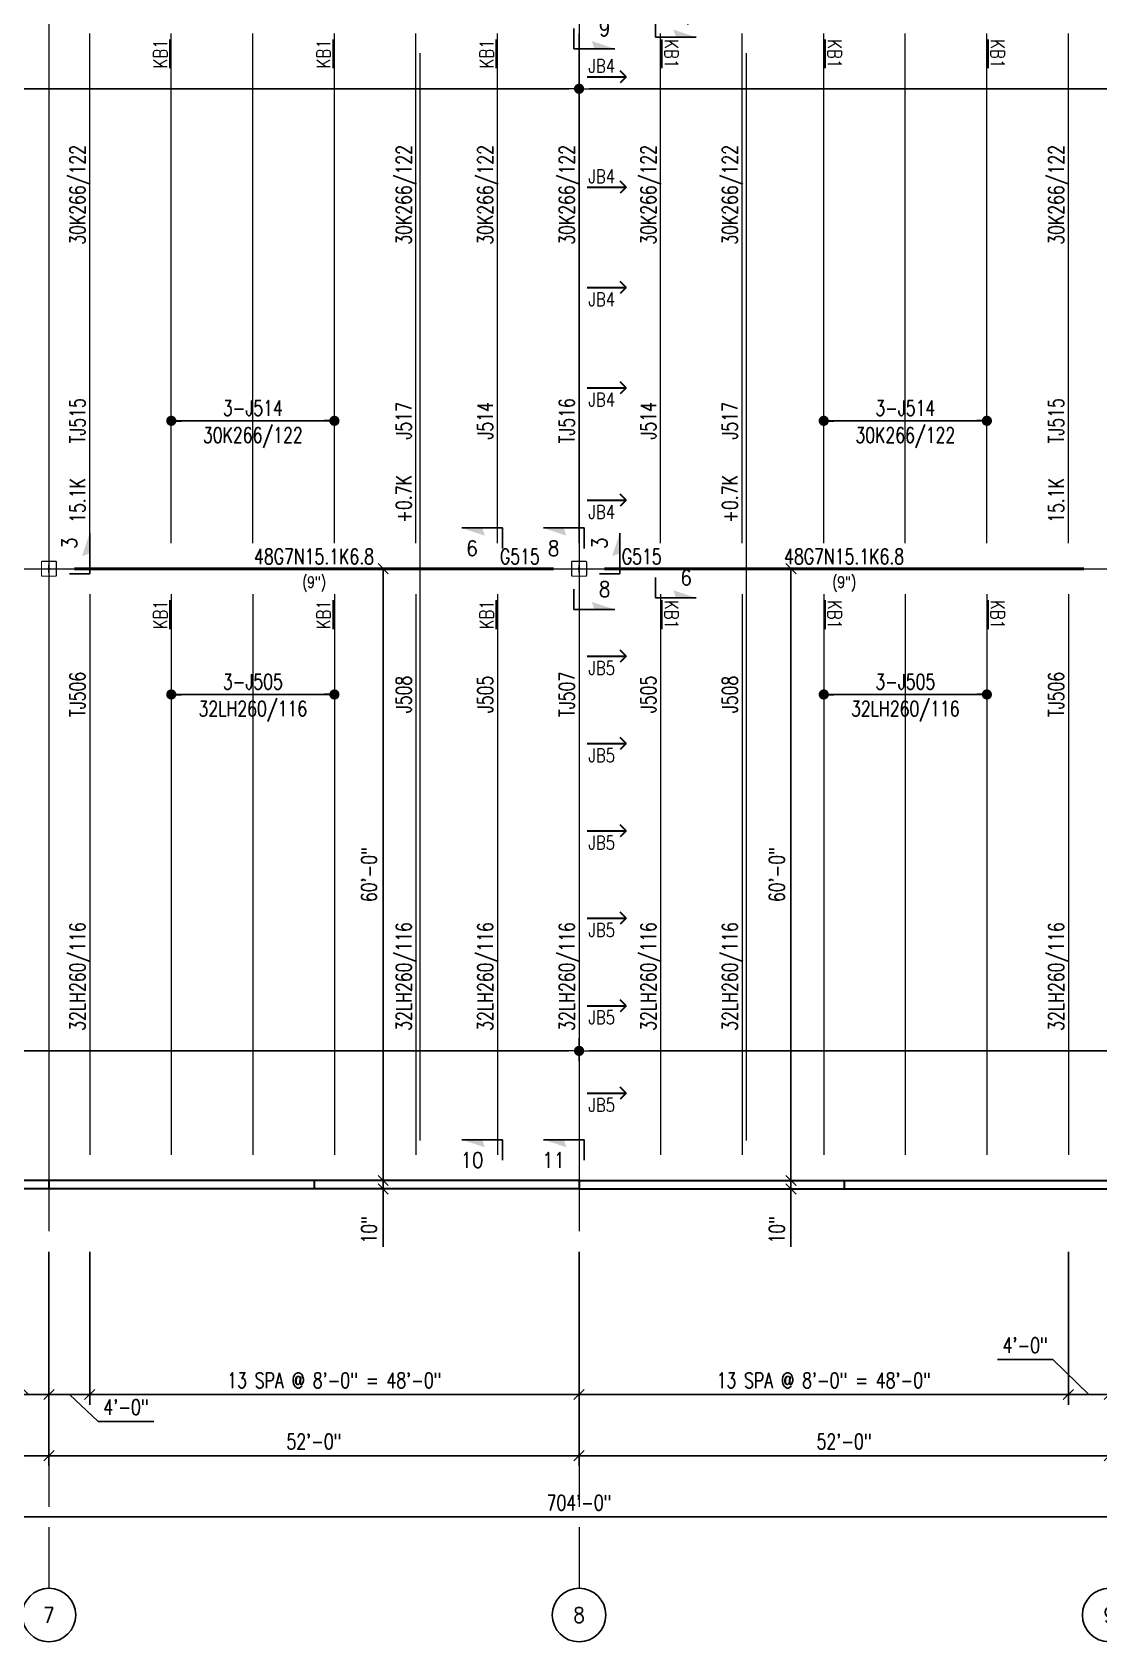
# Model space of a CAD drawing. Extents: x -14553 to 17595, y -13361 to 12610.
# Drawn here: x 3580 to 4836, y -5943 to -4048 of the extents above; entities that cross this region are included whole.
import ezdxf
from ezdxf.enums import TextEntityAlignment as Align
from ezdxf.lldxf.tags import DXFTag

# ---------------------------------------------------------------- set-up
doc = ezdxf.new("R2010")
doc.units = 0
doc.header["$LTSCALE"] = 0.5
doc.header["$MEASUREMENT"] = 0
doc.linetypes.add('CENTER', pattern=[2, 1.25, -0.25, 0.25, -0.25])
doc.layers.get('0').update_dxf_attribs({"linetype": 'CONTINUOUS'})
doc.layers.get('DEFPOINTS').update_dxf_attribs({"linetype": 'CONTINUOUS'})
for name, color, linetype in [('BRIDGING-KB', 140, 'CONTINUOUS'), ('Girder-Widths', 54, 'CONTINUOUS'), ('Grid-Bubbles', 2, 'CONTINUOUS'), ('Section-Cuts', 2, 'CONTINUOUS')]:
    doc.layers.add(name, color=color, linetype=linetype)
for name, color, linetype, lineweight in [('CMU-FAUX', 254, 'CONTINUOUS', 30), ('CMU-Walls', 254, 'CONTINUOUS', 30), ('Columns', 41, 'CONTINUOUS', 40), ('Dim-Grid', 11, 'CONTINUOUS', 20), ('Girder-Marks', 50, 'CONTINUOUS', 35), ('Girders', 4, 'CONTINUOUS', 50), ('Grid-Lines', 251, 'CENTER', 5), ('Joist-Dims', 11, 'CONTINUOUS', 20), ('Joist-Loads', 50, 'CONTINUOUS', 18), ('Joist-Marks', 50, 'CONTINUOUS', 35), ('Joists', 1, 'CONTINUOUS', 15)]:
    doc.layers.add(name, color=color, linetype=linetype, lineweight=lineweight)
doc.layers.add('ESFR - 4in MAINS', color=7, linetype='ESFR 4 MAINS', lineweight=9, true_color=0xc6c7c4)
doc.styles.add('NORMAL', font='simplex.shx', dxfattribs={"width": 0.75})
doc.styles.add('SECTION-ARROWS', font='simplex.shx', dxfattribs={"width": 0.75})
doc.styles.add('SECTION-ATTRIB-BOLD', font='simplex.shx', dxfattribs={"width": 0.75})
doc.styles.get("Standard").update_dxf_attribs({"font": 'SIMPLEX.SHX', "width": 0.75})
tags = doc.linetypes.add('ESFR 4 MAINS', pattern='A,0.25,-0.1,0,-0.1,0.25,-0.1,0,-0.1,["(4)",Standard,S=0.05,R=0,X=-0.05,Y=-0.025],-0.1,0,-0.1', length=1.1).pattern_tags.tags
tags[18] = DXFTag(74, 10)
doc.dimstyles.new('NMBS T192', dxfattribs={"dimscale": 192, "dimtxt": 0.09375, "dimasz": 0.0625, "dimexe": 0.0625, "dimexo": 0.125, "dimgap": 0.03125, "dimtad": 1, "dimdec": 4, "dimrnd": 0.0625, "dimzin": 3, "dimdsep": 46, "dimlunit": 4, "dimtxsty": 'Standard', "dimblk1": 'OBLIQUE', "dimblk2": 'OBLIQUE', "dimsah": 1, "dimcen": -0.125, "dimclrt": 2, "dimadec": 0, "dimazin": 0, "dimtfac": 0.625, "dimtdec": 4, "dimtmove": 0, "dimatfit": 2, "dimfxl": 0.0625, "dimtvp": 0.7, "dimtolj": 1, "dimtzin": 3, "dimarcsym": 0})
doc.dimstyles.new('NMBS T192 Dots', dxfattribs={"dimscale": 192, "dimtxt": 0.09375, "dimasz": 0.0625, "dimexe": 0.0625, "dimexo": 0.125, "dimgap": 0.03125, "dimtad": 1, "dimdec": 4, "dimrnd": 0.0625, "dimzin": 3, "dimdsep": 46, "dimlunit": 4, "dimtxsty": 'Standard', "dimblk": 'DOT', "dimcen": -0.125, "dimse1": 1, "dimse2": 1, "dimclrd": 4, "dimclrt": 50, "dimadec": 0, "dimazin": 0, "dimtfac": 0.625, "dimtdec": 4, "dimtmove": 0, "dimatfit": 2, "dimldrblk": 'OBLIQUE', "dimfxl": 0.0625, "dimtvp": 0.7, "dimtolj": 1, "dimtzin": 3, "dimarcsym": 0})

# ---------------------------------------------------------------- blocks, each defined once
blk = doc.blocks.new('_OBLIQUE')
at = {"color": 0, "linetype": 'ByBlock'}
blk.add_line((-0.5, -0.5), (0.5, 0.5), dxfattribs=at)
blk = doc.blocks.new('*D58')
at = {"layer": 'DEFPOINTS', "color": 0, "transparency": 16777216}
for p in [(2976, -5460), (3600, -5460), (3600, -5724)]:
    blk.add_point(p, dxfattribs=at)
at = {"layer": 'Dim-Grid', "color": 0, "lineweight": -2, "transparency": 16777216}
for p, q in [((2976, -5484), (2976, -5736)), ((3600, -5484), (3600, -5736)), ((2976, -5724), (3600, -5724))]:
    blk.add_line(p, q, dxfattribs=at)
at = {"layer": 'Dim-Grid', "color": 0, "lineweight": -2, "transparency": 16777216, "xscale": 12, "yscale": 12, "zscale": 12, "rotation": 180}
blk.add_blockref('_OBLIQUE', (2976, -5724), dxfattribs=at)
at = {"layer": 'Dim-Grid', "color": 0, "lineweight": -2, "transparency": 16777216, "xscale": 12, "yscale": 12, "zscale": 12}
blk.add_blockref('_OBLIQUE', (3600, -5724), dxfattribs=at)
at = {"layer": 'Dim-Grid', "color": 2, "transparency": 16777216, "insert": (3288, -5707.3), "char_height": 18, "attachment_point": 5}
blk.add_mtext('\\A1;52\'-0"', dxfattribs=at)
blk = doc.blocks.new('Grid-Bub')
at = {"color": 0}
blk.add_circle((0, 0), 0.1641, dxfattribs=at)
at = {"style": 'SECTION-ATTRIB-BOLD', "width": 0.875}
blk.add_attdef('LABEL', text='', height=0.0938, dxfattribs=at).set_placement((0, 0), align=Align.MIDDLE_CENTER)
blk = doc.blocks.new('*D59')
at = {"layer": 'DEFPOINTS', "color": 0, "transparency": 16777216}
for p in [(3600, -5460), (4224, -5460), (4224, -5724)]:
    blk.add_point(p, dxfattribs=at)
at = {"layer": 'Dim-Grid', "color": 0, "lineweight": -2, "transparency": 16777216}
for p, q in [((3600, -5484), (3600, -5736)), ((4224, -5484), (4224, -5736)), ((3600, -5724), (4224, -5724))]:
    blk.add_line(p, q, dxfattribs=at)
at = {"layer": 'Dim-Grid', "color": 0, "lineweight": -2, "transparency": 16777216, "xscale": 12, "yscale": 12, "zscale": 12, "rotation": 180}
blk.add_blockref('_OBLIQUE', (3600, -5724), dxfattribs=at)
at = {"layer": 'Dim-Grid', "color": 0, "lineweight": -2, "transparency": 16777216, "xscale": 12, "yscale": 12, "zscale": 12}
blk.add_blockref('_OBLIQUE', (4224, -5724), dxfattribs=at)
at = {"layer": 'Dim-Grid', "color": 2, "transparency": 16777216, "insert": (3912, -5707.3), "char_height": 18, "attachment_point": 5}
blk.add_mtext('\\A1;52\'-0"', dxfattribs=at)
blk = doc.blocks.new('*D60')
at = {"layer": 'DEFPOINTS', "color": 0, "transparency": 16777216}
for p in [(4224, -5460), (4848, -5460), (4848, -5724)]:
    blk.add_point(p, dxfattribs=at)
at = {"layer": 'Dim-Grid', "color": 0, "lineweight": -2, "transparency": 16777216}
for p, q in [((4224, -5484), (4224, -5736)), ((4848, -5484), (4848, -5736)), ((4224, -5724), (4848, -5724))]:
    blk.add_line(p, q, dxfattribs=at)
at = {"layer": 'Dim-Grid', "color": 0, "lineweight": -2, "transparency": 16777216, "xscale": 12, "yscale": 12, "zscale": 12, "rotation": 180}
blk.add_blockref('_OBLIQUE', (4224, -5724), dxfattribs=at)
at = {"layer": 'Dim-Grid', "color": 0, "lineweight": -2, "transparency": 16777216, "xscale": 12, "yscale": 12, "zscale": 12}
blk.add_blockref('_OBLIQUE', (4848, -5724), dxfattribs=at)
at = {"layer": 'Dim-Grid', "color": 2, "transparency": 16777216, "insert": (4536, -5707.3), "char_height": 18, "attachment_point": 5}
blk.add_mtext('\\A1;52\'-0"', dxfattribs=at)
blk = doc.blocks.new('*D47')
at = {"layer": 'DEFPOINTS', "color": 0, "transparency": 16777216}
for p in [(0, -5460), (8448, -5460), (8448, -5796)]:
    blk.add_point(p, dxfattribs=at)
at = {"layer": 'Dim-Grid', "color": 0, "lineweight": -2, "transparency": 16777216}
for p, q in [((0, -5484), (0, -5808)), ((8448, -5484), (8448, -5808)), ((0, -5796), (8448, -5796))]:
    blk.add_line(p, q, dxfattribs=at)
at = {"layer": 'Dim-Grid', "color": 0, "lineweight": -2, "transparency": 16777216, "xscale": 12, "yscale": 12, "zscale": 12, "rotation": 180}
blk.add_blockref('_OBLIQUE', (0, -5796), dxfattribs=at)
at = {"layer": 'Dim-Grid', "color": 0, "lineweight": -2, "transparency": 16777216, "xscale": 12, "yscale": 12, "zscale": 12}
blk.add_blockref('_OBLIQUE', (8448, -5796), dxfattribs=at)
at = {"layer": 'Dim-Grid', "color": 2, "transparency": 16777216, "insert": (4224, -5779.3), "char_height": 18, "attachment_point": 5}
blk.add_mtext('\\A1;704\'-0"', dxfattribs=at)
blk = doc.blocks.new('Tube')
at = {"lineweight": 15}
for p, q in [((-0.031, 0), (0.031, 0)), ((0, -0.031), (0, 0.031))]:
    blk.add_line(p, q, dxfattribs=at)
at = {"color": 0, "linetype": 'ByBlock', "const_width": 0.0104}
blk.add_lwpolyline([(-0.053, 0.061), (0.053, 0.061, -0.414214), (0.061, 0.053), (0.061, -0.053, -0.414214), (0.053, -0.061), (-0.053, -0.061, -0.414214), (-0.061, -0.053), (-0.061, 0.053, -0.414214)], format="xyb", close=True, dxfattribs=at)
blk.add_point((0, 0))
blk = doc.blocks.new('*D76')
at = {"layer": 'DEFPOINTS', "color": 0, "transparency": 16777216}
for p in [(4032, -4680), (3993.4, -5400), (4032, -5400)]:
    blk.add_point(p, dxfattribs=at)
at = {"layer": 'Dim-Grid', "color": 0, "lineweight": -2, "transparency": 16777216}
blk.add_line((3993.4, -4680), (3993.4, -5400), dxfattribs=at)
at = {"layer": 'Dim-Grid', "color": 0, "lineweight": -2, "transparency": 16777216, "xscale": 12, "yscale": 12, "zscale": 12}
for p, rotation in [((3993.4, -4680), 90), ((3993.4, -5400), 270)]:
    blk.add_blockref('_OBLIQUE', p, dxfattribs=dict(at, rotation=rotation))
at = {"layer": 'Dim-Grid', "color": 2, "transparency": 16777216, "insert": (3976.7, -5040), "char_height": 18, "attachment_point": 5, "rotation": 90}
blk.add_mtext('\\A1;60\'-0"', dxfattribs=at)
blk = doc.blocks.new('*D77')
at = {"layer": 'DEFPOINTS', "color": 0, "transparency": 16777216}
for p in [(3993.4, -5410), (4010.5, -5410), (4032, -5400)]:
    blk.add_point(p, dxfattribs=at)
at = {"layer": 'Dim-Grid', "color": 0, "lineweight": -2, "transparency": 16777216}
for p, q in [((3993.4, -5400), (3993.4, -5388)), ((3993.4, -5400), (3993.4, -5410)), ((3993.4, -5400), (3993.4, -5410)), ((3993.4, -5410), (3993.4, -5422)), ((3993.4, -5478.2), (3993.4, -5410))]:
    blk.add_line(p, q, dxfattribs=at)
at = {"layer": 'Dim-Grid', "color": 0, "lineweight": -2, "transparency": 16777216, "xscale": 12, "yscale": 12, "zscale": 12}
for p, rotation in [((3993.4, -5400), 270), ((3993.4, -5410), 90)]:
    blk.add_blockref('_OBLIQUE', p, dxfattribs=dict(at, rotation=rotation))
at = {"layer": 'Dim-Grid', "color": 2, "transparency": 16777216, "insert": (3976.7, -5458.1), "char_height": 18, "attachment_point": 5, "rotation": 90}
blk.add_mtext('\\A1;10"', dxfattribs=at)
blk = doc.blocks.new('*D78')
at = {"layer": 'DEFPOINTS', "color": 0, "transparency": 16777216}
for p in [(4512, -4680), (4473.4, -5400), (4512, -5400)]:
    blk.add_point(p, dxfattribs=at)
at = {"layer": 'Dim-Grid', "color": 0, "lineweight": -2, "transparency": 16777216}
blk.add_line((4473.4, -4680), (4473.4, -5400), dxfattribs=at)
at = {"layer": 'Dim-Grid', "color": 0, "lineweight": -2, "transparency": 16777216, "xscale": 12, "yscale": 12, "zscale": 12}
for p, rotation in [((4473.4, -4680), 90), ((4473.4, -5400), 270)]:
    blk.add_blockref('_OBLIQUE', p, dxfattribs=dict(at, rotation=rotation))
at = {"layer": 'Dim-Grid', "color": 2, "transparency": 16777216, "insert": (4456.7, -5040), "char_height": 18, "attachment_point": 5, "rotation": 90}
blk.add_mtext('\\A1;60\'-0"', dxfattribs=at)
blk = doc.blocks.new('*D79')
at = {"layer": 'DEFPOINTS', "color": 0, "transparency": 16777216}
for p in [(4473.4, -5410), (4490.5, -5410), (4512, -5400)]:
    blk.add_point(p, dxfattribs=at)
at = {"layer": 'Dim-Grid', "color": 0, "lineweight": -2, "transparency": 16777216}
for p, q in [((4473.4, -5400), (4473.4, -5388)), ((4473.4, -5400), (4473.4, -5410)), ((4473.4, -5400), (4473.4, -5410)), ((4473.4, -5410), (4473.4, -5422)), ((4473.4, -5478.2), (4473.4, -5410))]:
    blk.add_line(p, q, dxfattribs=at)
at = {"layer": 'Dim-Grid', "color": 0, "lineweight": -2, "transparency": 16777216, "xscale": 12, "yscale": 12, "zscale": 12}
for p, rotation in [((4473.4, -5400), 270), ((4473.4, -5410), 90)]:
    blk.add_blockref('_OBLIQUE', p, dxfattribs=dict(at, rotation=rotation))
at = {"layer": 'Dim-Grid', "color": 2, "transparency": 16777216, "insert": (4456.7, -5458.1), "char_height": 18, "attachment_point": 5, "rotation": 90}
blk.add_mtext('\\A1;10"', dxfattribs=at)
blk = doc.blocks.new('_DOT')
at = {"color": 0, "linetype": 'ByBlock'}
blk.add_line((-0.5, 0), (-1, 0), dxfattribs=at)
at = {"color": 0, "linetype": 'ByBlock', "const_width": 0.5}
blk.add_lwpolyline([(-0.25, 0, 1), (0.25, 0, 1)], format="xyb", close=True, dxfattribs=at)
blk = doc.blocks.new('*D111')
at = {"layer": 'DEFPOINTS', "color": 0, "transparency": 16777216}
for p in [(384, -5208.4), (4224, -5208.4), (4224, -5247.5)]:
    blk.add_point(p, dxfattribs=at)
at = {"layer": 'Joist-Dims', "color": 0, "lineweight": -2, "transparency": 16777216}
for p, q in [((384, -5232.4), (384, -5259.5)), ((396, -5247.5), (4212, -5247.5)), ((4224, -5232.4), (4224, -5259.5))]:
    blk.add_line(p, q, dxfattribs=at)
at = {"layer": 'Joist-Dims', "color": 0, "lineweight": -2, "transparency": 16777216, "xscale": 12, "yscale": 12, "zscale": 12, "rotation": 180}
blk.add_blockref('_DOT', (384, -5247.5), dxfattribs=at)
at = {"layer": 'Joist-Dims', "color": 0, "lineweight": -2, "transparency": 16777216, "xscale": 12, "yscale": 12, "zscale": 12}
blk.add_blockref('_DOT', (4224, -5247.5), dxfattribs=at)
at = {"layer": 'Joist-Dims', "color": 2, "transparency": 16777216, "insert": (2258.5, -5232.5), "char_height": 18, "attachment_point": 5}
blk.add_mtext('\\A1;6', dxfattribs=at)
blk = doc.blocks.new('DOT')
at = {"color": 0, "linetype": 'ByBlock'}
blk.add_line((-0.5, 0), (-1, 0), dxfattribs=at)
at = {"color": 0, "linetype": 'ByBlock', "const_width": 0.5}
blk.add_lwpolyline([(-0.25, 0, 1), (0.25, 0, 1)], format="xyb", close=True, dxfattribs=at)
blk = doc.blocks.new('*D108')
at = {"layer": 'DEFPOINTS', "color": 0, "transparency": 16777216}
for p in [(96, -4076), (4224, -4076), (96, -4115.1)]:
    blk.add_point(p, dxfattribs=at)
at = {"layer": 'Joist-Dims', "color": 0, "lineweight": -2, "transparency": 16777216}
for p, q in [((96, -4100), (96, -4127.1)), ((4224, -4100), (4224, -4127.1)), ((4212, -4115.1), (108, -4115.1))]:
    blk.add_line(p, q, dxfattribs=at)
at = {"layer": 'Joist-Dims', "color": 0, "lineweight": -2, "transparency": 16777216, "xscale": 12, "yscale": 12, "zscale": 12, "rotation": 180}
blk.add_blockref('_DOT', (96, -4115.1), dxfattribs=at)
at = {"layer": 'Joist-Dims', "color": 0, "lineweight": -2, "transparency": 16777216, "xscale": 12, "yscale": 12, "zscale": 12}
blk.add_blockref('_DOT', (4224, -4115.1), dxfattribs=at)
at = {"layer": 'Joist-Dims', "color": 2, "transparency": 16777216, "insert": (2160, -4100.1), "char_height": 18, "attachment_point": 5}
blk.add_mtext('\\A1;5', dxfattribs=at)
blk = doc.blocks.new('*D113')
at = {"layer": 'DEFPOINTS', "color": 0, "transparency": 16777216}
for p in [(4224, -5208.4), (8064, -5208.4), (4224, -5247.5)]:
    blk.add_point(p, dxfattribs=at)
at = {"layer": 'Joist-Dims', "color": 0, "lineweight": -2, "transparency": 16777216}
for p, q in [((4224, -5232.4), (4224, -5259.5)), ((8052, -5247.5), (4236, -5247.5)), ((8064, -5232.4), (8064, -5259.5))]:
    blk.add_line(p, q, dxfattribs=at)
at = {"layer": 'Joist-Dims', "color": 0, "lineweight": -2, "transparency": 16777216, "xscale": 12, "yscale": 12, "zscale": 12, "rotation": 180}
blk.add_blockref('_DOT', (4224, -5247.5), dxfattribs=at)
at = {"layer": 'Joist-Dims', "color": 0, "lineweight": -2, "transparency": 16777216, "xscale": 12, "yscale": 12, "zscale": 12}
blk.add_blockref('_DOT', (8064, -5247.5), dxfattribs=at)
at = {"layer": 'Joist-Dims', "color": 2, "transparency": 16777216, "insert": (6191.1, -5232.5), "char_height": 18, "attachment_point": 5}
blk.add_mtext('\\A1;6', dxfattribs=at)
blk = doc.blocks.new('*D115')
at = {"layer": 'DEFPOINTS', "color": 0, "transparency": 16777216}
for p in [(4224, -4076), (8352, -4076), (8352, -4115.1)]:
    blk.add_point(p, dxfattribs=at)
at = {"layer": 'Joist-Dims', "color": 0, "lineweight": -2, "transparency": 16777216}
for p, q in [((4224, -4100), (4224, -4127.1)), ((8352, -4100), (8352, -4127.1)), ((4236, -4115.1), (8340, -4115.1))]:
    blk.add_line(p, q, dxfattribs=at)
at = {"layer": 'Joist-Dims', "color": 0, "lineweight": -2, "transparency": 16777216, "xscale": 12, "yscale": 12, "zscale": 12, "rotation": 180}
blk.add_blockref('_DOT', (4224, -4115.1), dxfattribs=at)
at = {"layer": 'Joist-Dims', "color": 0, "lineweight": -2, "transparency": 16777216, "xscale": 12, "yscale": 12, "zscale": 12}
blk.add_blockref('_DOT', (8352, -4115.1), dxfattribs=at)
at = {"layer": 'Joist-Dims', "color": 2, "transparency": 16777216, "insert": (6288, -4100.1), "char_height": 18, "attachment_point": 5}
blk.add_mtext('\\A1;5', dxfattribs=at)
blk = doc.blocks.new('*D156')
at = {"layer": 'DEFPOINTS', "color": 0, "transparency": 16777216}
for p in [(3552, -5460), (3600, -5460), (3600, -5652)]:
    blk.add_point(p, dxfattribs=at)
at = {"layer": 'Dim-Grid', "color": 0, "lineweight": -2, "transparency": 16777216}
for p, q in [((3552, -5484), (3552, -5664)), ((3600, -5484), (3600, -5664)), ((3533.8, -5610.7), (3468.5, -5610.7)), ((3576, -5652), (3533.8, -5610.7)), ((3552, -5652), (3600, -5652))]:
    blk.add_line(p, q, dxfattribs=at)
at = {"layer": 'Dim-Grid', "color": 0, "lineweight": -2, "transparency": 16777216, "xscale": 12, "yscale": 12, "zscale": 12}
for p, rotation in [((3552, -5652), 179.9999906653421), ((3600, -5652), 359.9999906653421)]:
    blk.add_blockref('_OBLIQUE', p, dxfattribs=dict(at, rotation=rotation))
at = {"layer": 'Dim-Grid', "color": 2, "transparency": 16777216, "insert": (3501.2, -5594), "char_height": 18, "attachment_point": 5, "rotation": 360}
blk.add_mtext('\\A1;4\'-0"', dxfattribs=at)
blk = doc.blocks.new('*D157')
at = {"layer": 'DEFPOINTS', "color": 0, "transparency": 16777216}
for p in [(3648, -5460), (4224, -5460), (4224, -5652)]:
    blk.add_point(p, dxfattribs=at)
at = {"layer": 'Dim-Grid', "color": 0, "lineweight": -2, "transparency": 16777216}
for p, q in [((3648, -5484), (3648, -5664)), ((4224, -5484), (4224, -5664)), ((3648, -5652), (4224, -5652))]:
    blk.add_line(p, q, dxfattribs=at)
at = {"layer": 'Dim-Grid', "color": 0, "lineweight": -2, "transparency": 16777216, "xscale": 12, "yscale": 12, "zscale": 12, "rotation": 180}
blk.add_blockref('_OBLIQUE', (3648, -5652), dxfattribs=at)
at = {"layer": 'Dim-Grid', "color": 0, "lineweight": -2, "transparency": 16777216, "xscale": 12, "yscale": 12, "zscale": 12}
blk.add_blockref('_OBLIQUE', (4224, -5652), dxfattribs=at)
at = {"layer": 'Dim-Grid', "color": 2, "transparency": 16777216, "insert": (3936, -5635.3), "char_height": 18, "attachment_point": 5}
blk.add_mtext('\\A1;13 SPA @ 8\'-0" = 48\'-0"', dxfattribs=at)
blk = doc.blocks.new('*D158')
at = {"layer": 'DEFPOINTS', "color": 0, "transparency": 16777216}
for p in [(3600, -5460), (3648, -5460), (3600, -5652)]:
    blk.add_point(p, dxfattribs=at)
at = {"layer": 'Dim-Grid', "color": 0, "lineweight": -2, "transparency": 16777216}
for p, q in [((3600, -5484), (3600, -5664)), ((3648, -5484), (3648, -5664)), ((3648, -5652), (3600, -5652)), ((3624, -5652), (3658.1, -5683.6)), ((3658.1, -5683.6), (3723.5, -5683.6))]:
    blk.add_line(p, q, dxfattribs=at)
at = {"layer": 'Dim-Grid', "color": 0, "lineweight": -2, "transparency": 16777216, "xscale": 12, "yscale": 12, "zscale": 12, "rotation": 180}
blk.add_blockref('_OBLIQUE', (3600, -5652), dxfattribs=at)
at = {"layer": 'Dim-Grid', "color": 0, "lineweight": -2, "transparency": 16777216, "xscale": 12, "yscale": 12, "zscale": 12}
blk.add_blockref('_OBLIQUE', (3648, -5652), dxfattribs=at)
at = {"layer": 'Dim-Grid', "color": 2, "transparency": 16777216, "insert": (3690.8, -5666.9), "char_height": 18, "attachment_point": 5}
blk.add_mtext('\\A1;4\'-0"', dxfattribs=at)
blk = doc.blocks.new('*D159')
at = {"layer": 'DEFPOINTS', "color": 0, "transparency": 16777216}
for p in [(4224, -5460), (4800, -5460), (4224, -5652)]:
    blk.add_point(p, dxfattribs=at)
at = {"layer": 'Dim-Grid', "color": 0, "lineweight": -2, "transparency": 16777216}
for p, q in [((4224, -5484), (4224, -5664)), ((4800, -5484), (4800, -5664)), ((4800, -5652), (4224, -5652))]:
    blk.add_line(p, q, dxfattribs=at)
at = {"layer": 'Dim-Grid', "color": 0, "lineweight": -2, "transparency": 16777216, "xscale": 12, "yscale": 12, "zscale": 12}
for p, rotation in [((4224, -5652), 179.9999906653421), ((4800, -5652), 359.9999906653421)]:
    blk.add_blockref('_OBLIQUE', p, dxfattribs=dict(at, rotation=rotation))
at = {"layer": 'Dim-Grid', "color": 2, "transparency": 16777216, "insert": (4512, -5635.3), "char_height": 18, "attachment_point": 5, "rotation": 360}
blk.add_mtext('\\A1;13 SPA @ 8\'-0" = 48\'-0"', dxfattribs=at)
blk = doc.blocks.new('*D160')
at = {"layer": 'DEFPOINTS', "color": 0, "transparency": 16777216}
for p in [(4800, -5460), (4848, -5460), (4848, -5652)]:
    blk.add_point(p, dxfattribs=at)
at = {"layer": 'Dim-Grid', "color": 0, "lineweight": -2, "transparency": 16777216}
for p, q in [((4800, -5484), (4800, -5664)), ((4848, -5484), (4848, -5664)), ((4781.8, -5610.7), (4716.5, -5610.7)), ((4824, -5652), (4781.8, -5610.7)), ((4800, -5652), (4848, -5652))]:
    blk.add_line(p, q, dxfattribs=at)
at = {"layer": 'Dim-Grid', "color": 0, "lineweight": -2, "transparency": 16777216, "xscale": 12, "yscale": 12, "zscale": 12}
for p, rotation in [((4800, -5652), 179.9999906653421), ((4848, -5652), 359.9999906653421)]:
    blk.add_blockref('_OBLIQUE', p, dxfattribs=dict(at, rotation=rotation))
at = {"layer": 'Dim-Grid', "color": 2, "transparency": 16777216, "insert": (4749.2, -5594), "char_height": 18, "attachment_point": 5, "rotation": 360}
blk.add_mtext('\\A1;4\'-0"', dxfattribs=at)
blk = doc.blocks.new('*D403')
at = {"layer": 'DEFPOINTS', "color": 0, "transparency": 16777216}
for p in [(3744, -4505.9), (3936, -4505.9), (3936, -4505.9)]:
    blk.add_point(p, dxfattribs=at)
at = {"layer": 'Joist-Marks', "color": 4, "lineweight": -2, "transparency": 16777216}
blk.add_line((3756, -4505.9), (3924, -4505.9), dxfattribs=at)
at = {"layer": 'Joist-Marks', "color": 4, "lineweight": -2, "transparency": 16777216, "xscale": 12, "yscale": 12, "zscale": 12, "rotation": 180}
blk.add_blockref('_DOT', (3744, -4505.9), dxfattribs=at)
at = {"layer": 'Joist-Marks', "color": 4, "lineweight": -2, "transparency": 16777216, "xscale": 12, "yscale": 12, "zscale": 12}
blk.add_blockref('_DOT', (3936, -4505.9), dxfattribs=at)
at = {"layer": 'Joist-Marks', "color": 50, "transparency": 16777216, "char_height": 18, "attachment_point": 5}
for s, insert in [('\\A1;3-J514', (3840, -4490.9)), ('\\A1;30K266/122', (3840, -4525.7))]:
    blk.add_mtext(s, dxfattribs=dict(at, insert=insert))
blk = doc.blocks.new('*D404')
at = {"layer": 'DEFPOINTS', "color": 0, "transparency": 16777216}
for p in [(4512, -4505.9), (4704, -4505.9), (4704, -4505.9)]:
    blk.add_point(p, dxfattribs=at)
at = {"layer": 'Joist-Marks', "color": 4, "lineweight": -2, "transparency": 16777216}
blk.add_line((4524, -4505.9), (4692, -4505.9), dxfattribs=at)
at = {"layer": 'Joist-Marks', "color": 4, "lineweight": -2, "transparency": 16777216, "xscale": 12, "yscale": 12, "zscale": 12, "rotation": 180}
blk.add_blockref('_DOT', (4512, -4505.9), dxfattribs=at)
at = {"layer": 'Joist-Marks', "color": 4, "lineweight": -2, "transparency": 16777216, "xscale": 12, "yscale": 12, "zscale": 12}
blk.add_blockref('_DOT', (4704, -4505.9), dxfattribs=at)
at = {"layer": 'Joist-Marks', "color": 50, "transparency": 16777216, "char_height": 18, "attachment_point": 5}
for s, insert in [('\\A1;3-J514', (4608, -4490.9)), ('\\A1;30K266/122', (4608, -4525.7))]:
    blk.add_mtext(s, dxfattribs=dict(at, insert=insert))
blk = doc.blocks.new('*D415')
at = {"layer": 'DEFPOINTS', "color": 0, "transparency": 16777216}
for p in [(4512, -4828), (4512, -4828), (4704, -4828)]:
    blk.add_point(p, dxfattribs=at)
at = {"layer": 'Joist-Marks', "color": 4, "lineweight": -2, "transparency": 16777216}
blk.add_line((4692, -4828), (4524, -4828), dxfattribs=at)
at = {"layer": 'Joist-Marks', "color": 4, "lineweight": -2, "transparency": 16777216, "xscale": 12, "yscale": 12, "zscale": 12, "rotation": 180}
blk.add_blockref('_DOT', (4512, -4828), dxfattribs=at)
at = {"layer": 'Joist-Marks', "color": 4, "lineweight": -2, "transparency": 16777216, "xscale": 12, "yscale": 12, "zscale": 12}
blk.add_blockref('_DOT', (4704, -4828), dxfattribs=at)
at = {"layer": 'Joist-Marks', "color": 50, "transparency": 16777216, "char_height": 18, "attachment_point": 5}
for s, insert in [('\\A1;3-J505', (4608, -4813)), ('\\A1;32LH260/116', (4608, -4847.7))]:
    blk.add_mtext(s, dxfattribs=dict(at, insert=insert))
blk = doc.blocks.new('JDS_SectArrow')
at = {"layer": 'Section-Cuts'}
for p, q in [((0.25, 0.21875), (0.25, -0.03125)), ((0.25, -0.03125), (0.125, -0.03125))]:
    blk.add_line(p, q, dxfattribs=at)
blk.add_solid([(0.203125, 0.078125), (0.25, 0.21875), (0.25, 0.09375), (0.25, 0.21875)], dxfattribs=at)
at = {"layer": 'Section-Cuts', "color": 140, "lineweight": 30, "style": 'SECTION-ARROWS', "width": 0.875, "flags": 8}
blk.add_attdef('SECT', text='', height=0.09375, rotation=90, dxfattribs=at).set_placement((0.125, 0.15625), align=Align.MIDDLE_CENTER)
blk = doc.blocks.new('*D416')
at = {"layer": 'DEFPOINTS', "color": 0, "transparency": 16777216}
for p in [(3744, -4828), (3744, -4828), (3936, -4828)]:
    blk.add_point(p, dxfattribs=at)
at = {"layer": 'Joist-Marks', "color": 4, "lineweight": -2, "transparency": 16777216}
blk.add_line((3924, -4828), (3756, -4828), dxfattribs=at)
at = {"layer": 'Joist-Marks', "color": 4, "lineweight": -2, "transparency": 16777216, "xscale": 12, "yscale": 12, "zscale": 12, "rotation": 180}
blk.add_blockref('_DOT', (3744, -4828), dxfattribs=at)
at = {"layer": 'Joist-Marks', "color": 4, "lineweight": -2, "transparency": 16777216, "xscale": 12, "yscale": 12, "zscale": 12}
blk.add_blockref('_DOT', (3936, -4828), dxfattribs=at)
at = {"layer": 'Joist-Marks', "color": 50, "transparency": 16777216, "char_height": 18, "attachment_point": 5}
for s, insert in [('\\A1;3-J505', (3840, -4813)), ('\\A1;32LH260/116', (3840, -4847.7))]:
    blk.add_mtext(s, dxfattribs=dict(at, insert=insert))

msp = doc.modelspace()

# ---------------------------------------------------------------- linework, layer by layer
at = {"layer": 'CMU-FAUX'}
for p, q in [((4233.50521, -4100.91636), (4279.34421, -4100.91636)), ((4279.34421, -4100.91636), (4272.27314, -4093.8453)), ((4279.34421, -4100.91636), (4272.27314, -4107.98743)), ((4279.34421, -4231.02587), (4272.27314, -4223.9548)), ((4233.50521, -4231.02587), (4279.34421, -4231.02587)), ((4279.34421, -4231.02587), (4272.27314, -4238.09694)), ((4233.50521, -4349.01725), (4279.34421, -4349.01725)), ((4279.34421, -4349.01725), (4272.27314, -4341.94618)), ((4279.34421, -4349.01725), (4272.27314, -4356.08831)), ((4233.50521, -4467.00862), (4279.34421, -4467.00862)), ((4279.34421, -4467.00862), (4272.27314, -4459.93756)), ((4279.34421, -4467.00862), (4272.27314, -4474.07969)), ((4233.50521, -4599.24384), (4279.34421, -4599.24384)), ((4279.34421, -4599.24384), (4272.27314, -4592.17277)), ((4279.34421, -4599.24384), (4272.27314, -4606.31491)), ((4233.50521, -4782.85714), (4279.34421, -4782.85714)), ((4279.34421, -4782.85714), (4272.27314, -4775.78608)), ((4279.34421, -4782.85714), (4272.27314, -4789.92821)), ((4233.50521, -4885.71429), (4279.34421, -4885.71429)), ((4279.34421, -4885.71429), (4272.27314, -4878.64322)), ((4279.34421, -4885.71429), (4272.27314, -4892.78535)), ((4279.34421, -4988.57143), (4272.27314, -4981.50036)), ((4233.50521, -4988.57143), (4279.34421, -4988.57143)), ((4279.34421, -4988.57143), (4272.27314, -4995.6425)), ((4233.50521, -5091.42857), (4279.34421, -5091.42857)), ((4279.34421, -5091.42857), (4272.27314, -5084.3575)), ((4279.34421, -5091.42857), (4272.27314, -5098.49964)), ((4279.34421, -5194.28571), (4272.27314, -5187.21465)), ((4233.50521, -5194.28571), (4279.34421, -5194.28571)), ((4279.34421, -5194.28571), (4272.27314, -5201.35678)), ((4233.50521, -5297.14286), (4279.34421, -5297.14286)), ((4279.34421, -5297.14286), (4272.27314, -5290.07179)), ((4279.34421, -5297.14286), (4272.27314, -5304.21392))]:
    msp.add_line(p, q, dxfattribs=at)
at = {"layer": 'CMU-Walls'}
for p, q in [((4224, -5410), (321, -5410)), ((4224, -5400), (331, -5400)), ((3600, -5400), (3600, -5410)), ((3912, -5400), (3912, -5410)), ((4224, -5400), (8117, -5400)), ((4224, -5400), (4224, -5410)), ((4224, -5410), (8127, -5410)), ((4536, -5400), (4536, -5410))]:
    msp.add_line(p, q, dxfattribs=at)
at = {"layer": 'Dim-Grid'}
for p, q in [((3600, -5736), (3600, -5784)), ((4224, -5736), (4224, -5784)), ((3600, -5808), (3600, -5880)), ((4224, -5808), (4224, -5880))]:
    msp.add_line(p, q, dxfattribs=at)
at = {"layer": 'ESFR - 4in MAINS'}
for p, q in [((4037, -5353), (4037, -4073)), ((4421, -5353), (4421, -4073))]:
    msp.add_line(p, q, dxfattribs=at)
at = {"layer": 'Girders'}
for p, q in [((4194, -4680), (3630, -4680)), ((4254, -4680), (4818, -4680))]:
    msp.add_line(p, q, dxfattribs=at)
at = {"layer": 'Grid-Lines'}
for p, q in [((3600, 60), (3600, -5460)), ((4224, 60), (4224, -5460)), ((-60, -4680), (8508, -4680)), ((-60, -5400), (8508, -5400))]:
    msp.add_line(p, q, dxfattribs=at)
at = {"layer": 'Joists', "color": 6}
for p, q in [((3648, -4650), (3648, -4050)), ((4800, -4650), (4800, -4050)), ((3648, -4710), (3648, -5370)), ((4800, -4710), (4800, -5370))]:
    msp.add_line(p, q, dxfattribs=at)
at = {"layer": 'Joists'}
for p, q in [((3744, -4650), (3744, -4050)), ((3840, -4650), (3840, -4050)), ((3936, -4650), (3936, -4050)), ((4032, -4650), (4032, -4050)), ((4128, -4650), (4128, -4050)), ((4224, -4650), (4224, -4050)), ((4320, -4650), (4320, -4050)), ((4416, -4650), (4416, -4050)), ((4512, -4650), (4512, -4050)), ((4608, -4650), (4608, -4050)), ((4704, -4650), (4704, -4050)), ((3744, -4710), (3744, -5370)), ((3840, -4710), (3840, -5370)), ((3936, -4710), (3936, -5370)), ((4032, -4710), (4032, -5370)), ((4128, -4710), (4128, -5370)), ((4224, -4710), (4224, -5370)), ((4320, -4710), (4320, -5370)), ((4416, -4710), (4416, -5370)), ((4512, -4710), (4512, -5370)), ((4608, -4710), (4608, -5370)), ((4704, -4710), (4704, -5370))]:
    msp.add_line(p, q, dxfattribs=at)

# ---------------------------------------------------------------- block references
at = {"layer": 'Columns', "xscale": 144, "yscale": 144}
for p in [(3600, -4680), (4224, -4680)]:
    msp.add_blockref('Tube', p, dxfattribs=at)
at = {"layer": 'Grid-Bubbles'}
ref = msp.add_blockref('Grid-Bub', (3600, -5911.5), dxfattribs=dict(at, xscale=-192, yscale=192, rotation=180))
ref.add_attrib('LABEL', '7', dxfattribs={"layer": '0', "height": 18.00005, "style": 'SECTION-ATTRIB-BOLD', "width": 0.875}).set_placement((3600, -5911.5), align=Align.MIDDLE_CENTER)
ref = msp.add_blockref('Grid-Bub', (4224, -5911.5), dxfattribs=dict(at, xscale=-192, yscale=192, rotation=180))
ref.add_attrib('LABEL', '8', dxfattribs={"layer": '0', "height": 18.00005, "style": 'SECTION-ATTRIB-BOLD', "width": 0.875}).set_placement((4224, -5911.5), align=Align.MIDDLE_CENTER)
ref = msp.add_blockref('Grid-Bub', (4848, -5911.5), dxfattribs=dict(at, xscale=-192, yscale=192, rotation=180))
ref.add_attrib('LABEL', '9', dxfattribs={"layer": '0', "height": 18.00005, "style": 'SECTION-ATTRIB-BOLD', "width": 0.875}).set_placement((4848, -5911.5), align=Align.MIDDLE_CENTER)
at = {"layer": 'Section-Cuts'}
ref = msp.add_blockref('JDS_SectArrow', (4224, -4020), dxfattribs=dict(at, xscale=192, yscale=192, rotation=269.9999999999997))
ref.add_attrib('SECT', '9', dxfattribs={"color": 140, "lineweight": 30, "height": 18, "style": 'SECTION-ARROWS', "width": 0.875}).set_placement((4254, -4044), align=Align.MIDDLE_CENTER)
ref = msp.add_blockref('JDS_SectArrow', (4320, -4006.43649), dxfattribs=dict(at, xscale=192, yscale=192, rotation=269.9999999999997))
ref.add_attrib('SECT', '4', dxfattribs={"color": 140, "lineweight": 30, "height": 18, "style": 'SECTION-ARROWS', "width": 0.875}).set_placement((4350, -4030.43649), align=Align.MIDDLE_CENTER)
ref = msp.add_blockref('JDS_SectArrow', (3600, -4680), dxfattribs=dict(at, xscale=192, yscale=192))
ref.add_attrib('SECT', '3', dxfattribs={"color": 140, "lineweight": 30, "height": 18, "rotation": 90, "style": 'SECTION-ARROWS', "width": 0.875}).set_placement((3624, -4650), align=Align.MIDDLE_CENTER)
ref = msp.add_blockref('JDS_SectArrow', (4128, -4680), dxfattribs=dict(at, xscale=192, yscale=192, rotation=89.99999999999991))
ref.add_attrib('SECT', '6', dxfattribs={"color": 140, "lineweight": 30, "height": 18, "style": 'SECTION-ARROWS', "width": 0.875}).set_placement((4098, -4656), align=Align.MIDDLE_CENTER)
ref = msp.add_blockref('JDS_SectArrow', (4224, -4680), dxfattribs=dict(at, xscale=192, yscale=192, rotation=89.99999999999991))
ref.add_attrib('SECT', '8', dxfattribs={"color": 140, "lineweight": 30, "height": 18, "style": 'SECTION-ARROWS', "width": 0.875}).set_placement((4194, -4656), align=Align.MIDDLE_CENTER)
ref = msp.add_blockref('JDS_SectArrow', (4224, -4680), dxfattribs=dict(at, xscale=192, yscale=192))
ref.add_attrib('SECT', '3', dxfattribs={"color": 140, "lineweight": 30, "height": 18, "rotation": 90, "style": 'SECTION-ARROWS', "width": 0.875}).set_placement((4248, -4650), align=Align.MIDDLE_CENTER)
ref = msp.add_blockref('JDS_SectArrow', (4224, -4680), dxfattribs=dict(at, xscale=192, yscale=192, rotation=269.9999999999997))
ref.add_attrib('SECT', '8', dxfattribs={"color": 140, "lineweight": 30, "height": 18, "style": 'SECTION-ARROWS', "width": 0.875}).set_placement((4254, -4704), align=Align.MIDDLE_CENTER)
ref = msp.add_blockref('JDS_SectArrow', (4320, -4666.43649), dxfattribs=dict(at, xscale=192, yscale=192, rotation=269.9999999999997))
ref.add_attrib('SECT', '6', dxfattribs={"color": 140, "lineweight": 30, "height": 18, "style": 'SECTION-ARROWS', "width": 0.875}).set_placement((4350, -4690.43649), align=Align.MIDDLE_CENTER)
ref = msp.add_blockref('JDS_SectArrow', (4128, -5400), dxfattribs=dict(at, xscale=192, yscale=192, rotation=89.99999999999991))
ref.add_attrib('SECT', '10', dxfattribs={"color": 140, "lineweight": 30, "height": 18, "style": 'SECTION-ARROWS', "width": 0.875}).set_placement((4098, -5376), align=Align.MIDDLE_CENTER)
ref = msp.add_blockref('JDS_SectArrow', (4224, -5400), dxfattribs=dict(at, xscale=192, yscale=192, rotation=89.99999999999991))
ref.add_attrib('SECT', '11', dxfattribs={"color": 140, "lineweight": 30, "height": 18, "style": 'SECTION-ARROWS', "width": 0.875}).set_placement((4194, -5376), align=Align.MIDDLE_CENTER)

# ---------------------------------------------------------------- texts
at = {"layer": 'BRIDGING-KB', "style": 'NORMAL', "width": 0.8}
for rotation, p in [(89.99985474, (3744, -4074)), (89.99985474, (3936, -4074)), (89.99985474, (4128, -4074)), (270.00014526, (4320, -4074)), (270.00014526, (4512, -4074)), (270.00014526, (4704, -4074)), (89.99985474, (3744, -4734)), (89.99985474, (3936, -4734)), (89.99985474, (4128, -4734)), (270.00014526, (4320, -4734)), (270.00014526, (4512, -4734)), (270.00014526, (4704, -4734))]:
    msp.add_text('%%UKB1', height=16, rotation=rotation, dxfattribs=at).set_placement(p, align=Align.BOTTOM_CENTER)
at = {"layer": 'CMU-FAUX', "style": 'NORMAL', "width": 0.8}
for s, p in [('JB4', (4250.61165, -4100.91636)), ('JB4', (4250.61165, -4231.02587)), ('JB4', (4250.61165, -4375.68391)), ('JB4', (4250.61165, -4493.67529)), ('JB4', (4250.61165, -4625.9105)), ('JB5', (4250.61165, -4809.52381)), ('JB5', (4250.61165, -4912.38095)), ('JB5', (4250.61165, -5015.2381)), ('JB5', (4250.61165, -5118.09524)), ('JB5', (4250.61165, -5220.95238)), ('JB5', (4250.61165, -5323.80952))]:
    msp.add_text(s, height=16, dxfattribs=at).set_placement(p, align=Align.BOTTOM_CENTER)
at = {"layer": 'Girder-Marks', "width": 0.75}
for p in [(3912, -4680), (4536, -4680)]:
    msp.add_text('48G7N15.1K6.8', height=18, dxfattribs=at).set_placement(p, align=Align.BOTTOM_CENTER)
msp.add_text('G515     ', height=18, dxfattribs=at).set_placement((4224, -4680), align=Align.BOTTOM_RIGHT)
msp.add_text('     G515', height=18, dxfattribs=at).set_placement((4224, -4680), align=Align.BOTTOM_LEFT)
at = {"layer": 'Girder-Widths', "width": 0.75}
for p in [(3912, -4689), (4536, -4689)]:
    msp.add_text('(9")', height=13.5, dxfattribs=at).set_placement(p, align=Align.TOP_CENTER)
at = {"layer": 'Joist-Loads', "width": 0.75}
for s, p in [('15.1K', (3648, -4626)), ('+0.7K', (4032, -4626)), ('+0.7K', (4416, -4626)), ('15.1K', (4800, -4626))]:
    msp.add_text(s, height=18, rotation=90, dxfattribs=at).set_placement(p, align=Align.BOTTOM_LEFT)
at = {"layer": 'Joist-Marks', "width": 0.75}
for s, p in [('30K266/122', (3648, -4240)), ('30K266/122', (4032, -4240)), ('30K266/122', (4128, -4240)), ('30K266/122', (4224, -4240)), ('30K266/122', (4320, -4240)), ('30K266/122', (4416, -4240)), ('30K266/122', (4800, -4240)), ('TJ515', (3648, -4505.9433)), ('J517', (4032, -4505.9433)), ('J514', (4128, -4505.9433)), ('TJ516', (4224, -4505.9433)), ('J514', (4320, -4505.9433)), ('J517', (4416, -4505.9433)), ('TJ515', (4800, -4505.9433)), ('TJ506', (3648, -4827.97547)), ('J508', (4032, -4827.97547)), ('J505', (4128, -4827.97547)), ('TJ507', (4224, -4827.97547)), ('J505', (4320, -4827.97547)), ('J508', (4416, -4827.97547)), ('TJ506', (4800, -4827.97547)), ('32LH260/116', (3648, -5160)), ('32LH260/116', (4032, -5160)), ('32LH260/116', (4128, -5160)), ('32LH260/116', (4224, -5160)), ('32LH260/116', (4320, -5160)), ('32LH260/116', (4416, -5160)), ('32LH260/116', (4800, -5160))]:
    msp.add_text(s, height=18, rotation=90, dxfattribs=at).set_placement(p, align=Align.BOTTOM_CENTER)

# ---------------------------------------------------------------- dimensions: what is measured, and where the dimension line sits
at = {"layer": 'Dim-Grid'}
for base, p1, p2, picture, middle in [((3993.41098, -5400), (4032, -4680), (4032, -5400), '*D76', (3976.6967, -5040)), ((4473.41098, -5400), (4512, -4680), (4512, -5400), '*D78', (4456.6967, -5040))]:
    dim = msp.add_linear_dim(base=base, p1=p1, p2=p2, angle=270, dimstyle='NMBS T192', override={"dimse1": 1, "dimse2": 1}, dxfattribs=at)
    dim.commit()
    dim.dimension.update_dxf_attribs({"geometry": picture, "text_midpoint": middle})
for base, p1, p2, angle, override, picture, middle in [((3993.41098, -5410), (4032, -5400), (4010.5, -5410), 270, {"dimse1": 1, "dimse2": 1, "dimtmove": 1}, '*D77', (3992.29505, -5458.1012)), ((4473.41098, -5410), (4512, -5400), (4490.5, -5410), 270, {"dimse1": 1, "dimse2": 1, "dimtmove": 1}, '*D79', (4472.29505, -5458.1012)), ((3599.99997, -5652.0001), (3551.99998, -5460), (3600, -5460), 179.99999067, {"dimtmove": 1}, '*D156', (3527.83947, -5610.71894)), ((3600, -5652.0001), (3648.00002, -5460), (3600, -5460), 0.00000933, {"dimtmove": 1}, '*D158', (3664.13697, -5683.5975)), ((4847.99997, -5652.0001), (4799.99998, -5460), (4848, -5460), 179.99999067, {"dimtmove": 1}, '*D160', (4775.83947, -5610.71894))]:
    dim = msp.add_linear_dim(base=base, p1=p1, p2=p2, angle=angle, dimstyle='NMBS T192', override=override, dxfattribs=at)
    dim.commit()
    dim.dimension.update_dxf_attribs({"geometry": picture, "text_midpoint": middle, "dimtype": 160})
for base, p1, p2, picture, middle in [((8448, -5796), (0, -5460), (8448, -5460), '*D47', (4224, -5779.28571)), ((3600, -5724), (2976, -5460), (3600, -5460), '*D58', (3288, -5707.28571)), ((4224, -5724), (3600, -5460), (4224, -5460), '*D59', (3912, -5707.28571)), ((4848, -5724), (4224, -5460), (4848, -5460), '*D60', (4536, -5707.28571))]:
    dim = msp.add_linear_dim(base=base, p1=p1, p2=p2, dimstyle='NMBS T192', dxfattribs=at)
    dim.commit()
    dim.dimension.update_dxf_attribs({"geometry": picture, "text_midpoint": middle})
for base, p1, p2, angle, picture, middle in [((4224.00002, -5652), (3648.00002, -5460), (4224.00002, -5460), 0.00000933, '*D157', (3936.00002, -5635.28571)), ((4223.99995, -5652), (4799.99998, -5460), (4223.99998, -5460), 179.99999067, '*D159', (4511.99995, -5635.28576))]:
    dim = msp.add_linear_dim(base=base, p1=p1, p2=p2, angle=angle, text='13 SPA @ 8\'-0" = <>', dimstyle='NMBS T192', override={"dimtmove": 1}, dxfattribs=at)
    dim.commit()
    dim.dimension.update_dxf_attribs({"geometry": picture, "text_midpoint": middle})
at = {"layer": 'Joist-Dims'}
dim = msp.add_linear_dim(base=(96, -4115.11908), p1=(4224, -4076), p2=(96, -4076), text='5', dimstyle='NMBS T192', override={"dimblk1": 'DOT', "dimblk2": 'DOT'}, dxfattribs=at)
dim.commit()
dim.dimension.update_dxf_attribs({"geometry": '*D108', "text_midpoint": (2160, -4100.11908)})
dim = msp.add_linear_dim(base=(8352, -4115.11908), p1=(4224, -4076), p2=(8352, -4076), angle=180, text='5', dimstyle='NMBS T192', override={"dimblk1": 'DOT', "dimblk2": 'DOT'}, dxfattribs=at)
dim.commit()
dim.dimension.update_dxf_attribs({"geometry": '*D115', "text_midpoint": (6288, -4100.11908)})
dim = msp.add_linear_dim(base=(4224, -5247.51157), p1=(384, -5208.39249), p2=(4224, -5208.39249), text='6', dimstyle='NMBS T192', override={"dimblk1": 'DOT', "dimblk2": 'DOT'}, dxfattribs=at)
dim.commit()
dim.dimension.update_dxf_attribs({"geometry": '*D111', "text_midpoint": (2258.47749, -5247.51157), "dimtype": 160})
dim = msp.add_linear_dim(base=(4224, -5247.51157), p1=(8064, -5208.39249), p2=(4224, -5208.39249), angle=180, text='6', dimstyle='NMBS T192', override={"dimblk1": 'DOT', "dimblk2": 'DOT'}, dxfattribs=at)
dim.commit()
dim.dimension.update_dxf_attribs({"geometry": '*D113', "text_midpoint": (6191.05861, -5247.51157), "dimtype": 160})
at = {"layer": 'Joist-Marks'}
for base, p1, p2, text, picture, middle in [((3936, -4505.9433), (3744, -4505.9433), (3936, -4505.9433), '3-J514\\X30K266/122', '*D403', (3840, -4505.9433)), ((4704, -4505.9433), (4512, -4505.9433), (4704, -4505.9433), '3-J514\\X30K266/122', '*D404', (4608, -4505.9433)), ((3744, -4827.97547), (3936, -4827.97547), (3744, -4827.97547), '3-J505\\X32LH260/116', '*D416', (3840, -4827.97547)), ((4512, -4827.97547), (4704, -4827.97547), (4512, -4827.97547), '3-J505\\X32LH260/116', '*D415', (4608, -4827.97547))]:
    dim = msp.add_linear_dim(base=base, p1=p1, p2=p2, text=text, dimstyle='NMBS T192 Dots', dxfattribs=at)
    dim.commit()
    dim.dimension.update_dxf_attribs({"geometry": picture, "text_midpoint": middle})

doc.saveas('drawing.dxf')
